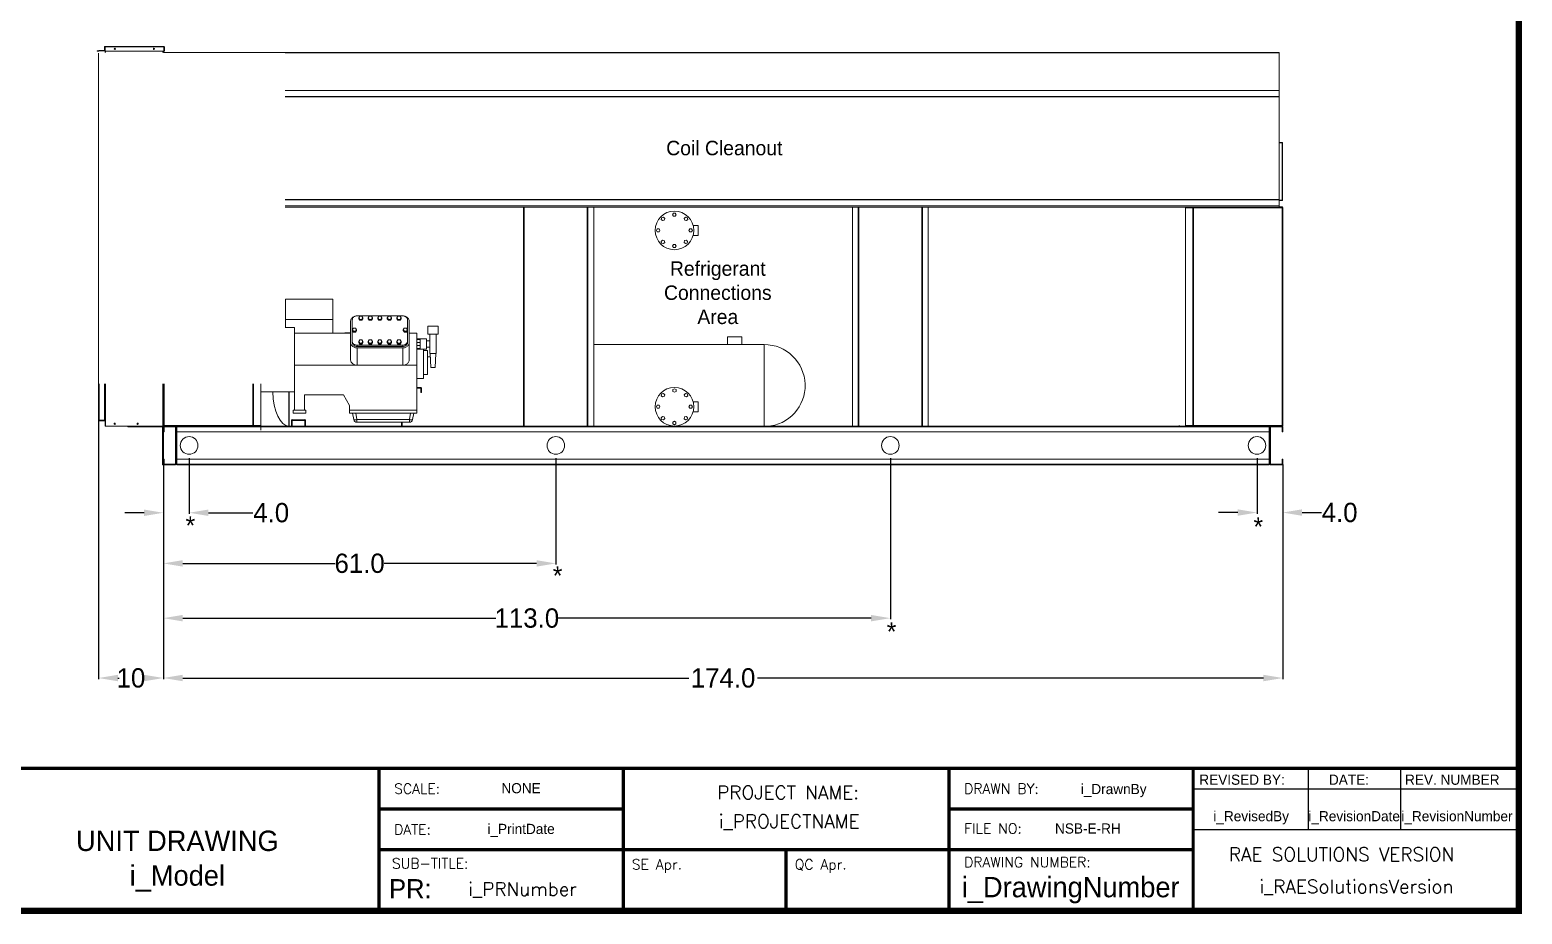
# Model space of a CAD drawing. Header units: inches. Extents: x 3235 to 3652, y -286 to -23.
# Drawn here: x 3416 to 3648, y -280.6 to -143.2 of the extents above; entities that cross this region are included whole.
import ezdxf
from ezdxf.enums import TextEntityAlignment as Align

# ---------------------------------------------------------------- set-up
doc = ezdxf.new("R2010")
doc.units = ezdxf.units.IN
doc.header["$MEASUREMENT"] = 0
doc.header["$PDSIZE"] = -1
doc.layers.add('L160', color=7, linetype='Continuous')
doc.styles.add('SIMPLEX', font='SIMPLEX')
doc.dimstyles.get("Standard").update_dxf_attribs({"dimtxt": 3, "dimasz": 3, "dimexe": 0.18, "dimexo": 0.0625, "dimgap": 0.09, "dimtad": 0, "dimtih": 1, "dimtoh": 1, "dimdec": 1, "dimzin": 0, "dimdsep": 46, "dimtxsty": 'Standard', "dimcen": 0.09, "dimadec": 0, "dimazin": 0, "dimtfac": 1, "dimtdec": 1, "dimtofl": 0, "dimtmove": 0, "dimatfit": 3, "dimfxl": 1, "dimtolj": 1, "dimtzin": 0, "dimarcsym": 0})

# ---------------------------------------------------------------- blocks, each defined once
blk = doc.blocks.new('*D9')
at = {"color": 0, "lineweight": -2}
for p, q in [((3436.77, -210.86), (3436.77, -218.44)), ((3440.77, -211.86), (3440.77, -218.44)), ((3433.77, -218.26), (3430.77, -218.26)), ((3443.77, -218.26), (3450.69, -218.26))]:
    blk.add_line(p, q, dxfattribs=at)
at = {"color": 0}
for points in [[(3433.77, -217.76), (3433.77, -218.76), (3436.77, -218.26)], [(3443.77, -217.76), (3443.77, -218.76), (3440.77, -218.26)]]:
    blk.add_solid(points, dxfattribs=at)
at = {"layer": 'Defpoints', "color": 0}
for p in [(3436.77, -210.8), (3440.77, -211.8), (3436.77, -218.26)]:
    blk.add_point(p, dxfattribs=at)
at = {"color": 0, "insert": (3453.53, -218.26), "char_height": 3, "attachment_point": 5}
blk.add_mtext('\\A1;4.0', dxfattribs=at)
blk = doc.blocks.new('*D10')
at = {"color": 0, "lineweight": -2}
for p, q in [((3426.7, -203.95), (3426.7, -244.12)), ((3436.77, -210.86), (3436.77, -244.12)), ((3429.7, -243.94), (3429.89, -243.94)), ((3433.77, -243.94), (3433.57, -243.94))]:
    blk.add_line(p, q, dxfattribs=at)
at = {"color": 0}
for points in [[(3429.7, -243.44), (3429.7, -244.44), (3426.7, -243.94)], [(3433.77, -243.44), (3433.77, -244.44), (3436.77, -243.94)]]:
    blk.add_solid(points, dxfattribs=at)
at = {"layer": 'Defpoints', "color": 0}
for p in [(3426.7, -203.89), (3436.77, -210.8), (3426.7, -243.94)]:
    blk.add_point(p, dxfattribs=at)
at = {"color": 0, "insert": (3431.73, -243.94), "char_height": 3, "attachment_point": 5}
blk.add_mtext('\\A1;10', dxfattribs=at)
blk = doc.blocks.new('*D11')
at = {"color": 0, "lineweight": -2}
for p, q in [((3610.76, -210.75), (3610.76, -218.41)), ((3606.76, -211.86), (3606.76, -218.41)), ((3603.76, -218.23), (3600.76, -218.23)), ((3613.76, -218.23), (3616.76, -218.23))]:
    blk.add_line(p, q, dxfattribs=at)
at = {"color": 0}
for points in [[(3603.76, -217.73), (3603.76, -218.73), (3606.76, -218.23)], [(3613.76, -217.73), (3613.76, -218.73), (3610.76, -218.23)]]:
    blk.add_solid(points, dxfattribs=at)
at = {"layer": 'Defpoints', "color": 0}
for p in [(3610.76, -210.69), (3606.76, -211.8), (3610.76, -218.23)]:
    blk.add_point(p, dxfattribs=at)
at = {"color": 0, "insert": (3619.6, -218.23), "char_height": 3, "attachment_point": 5}
blk.add_mtext('\\A1;4.0', dxfattribs=at)
blk = doc.blocks.new('*D12')
at = {"color": 0, "lineweight": -2}
for p, q in [((3436.77, -214.7), (3436.77, -244.12)), ((3610.76, -214.64), (3610.76, -244.12)), ((3439.77, -243.94), (3518.43, -243.94)), ((3607.76, -243.94), (3529.11, -243.94))]:
    blk.add_line(p, q, dxfattribs=at)
at = {"color": 0}
for points in [[(3439.77, -243.44), (3439.77, -244.44), (3436.77, -243.94)], [(3607.76, -243.44), (3607.76, -244.44), (3610.76, -243.94)]]:
    blk.add_solid(points, dxfattribs=at)
at = {"layer": 'Defpoints', "color": 0}
for p in [(3436.77, -214.63), (3610.76, -214.58), (3610.76, -243.94)]:
    blk.add_point(p, dxfattribs=at)
at = {"color": 0, "insert": (3523.77, -243.94), "char_height": 3, "attachment_point": 5}
blk.add_mtext('\\A1;174.0', dxfattribs=at)
blk = doc.blocks.new('*D7')
at = {"color": 0, "lineweight": -2}
for p, q in [((3436.77, -210.86), (3436.77, -226.31)), ((3497.77, -211.86), (3497.77, -226.31)), ((3439.77, -226.13), (3463.43, -226.13)), ((3494.77, -226.13), (3471.11, -226.13))]:
    blk.add_line(p, q, dxfattribs=at)
at = {"color": 0}
for points in [[(3439.77, -225.63), (3439.77, -226.63), (3436.77, -226.13)], [(3494.77, -225.63), (3494.77, -226.63), (3497.77, -226.13)]]:
    blk.add_solid(points, dxfattribs=at)
at = {"layer": 'Defpoints', "color": 0}
for p in [(3436.77, -210.8), (3497.77, -211.8), (3497.77, -226.13)]:
    blk.add_point(p, dxfattribs=at)
at = {"color": 0, "insert": (3467.27, -226.13), "char_height": 3, "attachment_point": 5}
blk.add_mtext('\\A1;61.0', dxfattribs=at)
blk = doc.blocks.new('*D8')
at = {"color": 0, "lineweight": -2}
for p, q in [((3436.77, -210.86), (3436.77, -234.82)), ((3549.77, -211.86), (3549.77, -234.82)), ((3439.77, -234.64), (3488.43, -234.64)), ((3546.77, -234.64), (3498.11, -234.64))]:
    blk.add_line(p, q, dxfattribs=at)
at = {"color": 0}
for points in [[(3439.77, -234.14), (3439.77, -235.14), (3436.77, -234.64)], [(3546.77, -234.14), (3546.77, -235.14), (3549.77, -234.64)]]:
    blk.add_solid(points, dxfattribs=at)
at = {"layer": 'Defpoints', "color": 0}
for p in [(3436.77, -210.8), (3549.77, -211.8), (3549.77, -234.64)]:
    blk.add_point(p, dxfattribs=at)
at = {"color": 0, "insert": (3493.27, -234.64), "char_height": 3, "attachment_point": 5}
blk.add_mtext('\\A1;113.0', dxfattribs=at)

msp = doc.modelspace()

# ---------------------------------------------------------------- linework, layer by layer
at = {"color": 7, "lineweight": 25}
for p, q in [((3647.47, -280.13), (3647.47, -27)), ((3470.28, -257.98), (3596.84, -257.98)), ((3470.28, -280.13), (3470.28, -257.98)), ((3508.25, -257.98), (3508.25, -280.13)), ((3558.87, -257.98), (3558.87, -270.63)), ((3596.84, -257.98), (3596.84, -280.13)), ((3596.84, -257.98), (3647.47, -257.98)), ((3596.84, -257.98), (3596.84, -261.14)), ((3614.71, -257.98), (3614.71, -267.47)), ((3629.09, -257.98), (3629.09, -267.47)), ((3596.84, -261.14), (3647.47, -261.14)), ((3508.25, -264.31), (3470.28, -264.31)), ((3558.87, -264.31), (3596.84, -264.31)), ((3558.87, -270.63), (3558.87, -264.31)), ((3596.84, -267.47), (3647.47, -267.47)), ((3596.84, -270.63), (3470.28, -270.63)), ((3533.56, -270.63), (3533.56, -280.13)), ((3558.87, -270.63), (3558.87, -280.13))]:
    msp.add_line(p, q, dxfattribs=at)
at = {"color": 7, "linetype": 'Continuous', "lineweight": 15}
for p, q in [((3519.1, -173.6), (3519.87, -173.6)), ((3519.87, -173.6), (3519.87, -175.17)), ((3519.87, -175.17), (3519.1, -175.17)), ((3519.1, -201), (3519.87, -201)), ((3519.87, -201), (3519.87, -202.57)), ((3519.87, -202.57), (3519.1, -202.57))]:
    msp.add_line(p, q, dxfattribs=at)
at = {"color": 7}
for p, q in [((3440.77, -209.8), (3440.77, -211.8)), ((3440.77, -209.8), (3440.77, -211.8)), ((3497.77, -209.8), (3497.77, -211.8)), ((3549.77, -209.8), (3549.77, -211.8)), ((3606.76, -209.8), (3606.76, -211.8)), ((3606.76, -209.8), (3606.76, -211.8))]:
    msp.add_line(p, q, dxfattribs=at)
at = {"color": 7, "lineweight": 25}
for points, const_width in [([(3242.47, -280.13), (3647.47, -280.13), (3647.47, -27), (3242.47, -27), (3242.47, -280.13)], 1.01), ([(3647.47, -257.98), (3343.72, -257.98), (3343.72, -280.13)], 0.506), ([(3470.28, -257.98), (3470.28, -280.13)], 0.506), ([(3508.25, -257.98), (3508.25, -280.13)], 0.506), ([(3558.87, -257.98), (3558.87, -280.13)], 0.506), ([(3596.84, -280.13), (3596.84, -257.98), (3647.47, -257.98)], 0.506), ([(3508.25, -264.31), (3470.28, -264.31)], 0.506), ([(3596.84, -264.31), (3558.87, -264.31), (3558.87, -280.13)], 0.506), ([(3596.84, -270.63), (3470.28, -270.63)], 0.506), ([(3533.56, -270.63), (3533.56, -280.13)], 0.506)]:
    msp.add_lwpolyline(points, dxfattribs=dict(at, const_width=const_width))
at = {"color": 7, "linetype": 'Continuous', "lineweight": 15}
for points in [[(3514.63, -172.79), (3514.7, -172.52), (3514.5, -172.32), (3514.23, -172.4), (3514.16, -172.67), (3514.36, -172.86)], [(3515.9, -171.95), (3516.04, -172.19), (3516.32, -172.19), (3516.46, -171.95), (3516.32, -171.7), (3516.04, -171.7)], [(3517.8, -172.8), (3518.07, -172.87), (3518.27, -172.67), (3518.2, -172.4), (3517.92, -172.33), (3517.73, -172.53)], [(3513.96, -174.38), (3513.82, -174.13), (3513.54, -174.13), (3513.4, -174.38), (3513.54, -174.62), (3513.82, -174.62)], [(3514.62, -175.96), (3514.35, -175.89), (3514.15, -176.09), (3514.22, -176.36), (3514.49, -176.43), (3514.69, -176.24)], [(3517.79, -175.97), (3517.72, -176.24), (3517.92, -176.44), (3518.19, -176.37), (3518.26, -176.1), (3518.06, -175.9)], [(3518.45, -174.39), (3518.59, -174.63), (3518.87, -174.63), (3519.01, -174.39), (3518.87, -174.15), (3518.59, -174.15)], [(3515.9, -176.82), (3516.04, -176.58), (3516.32, -176.58), (3516.46, -176.82), (3516.32, -177.06), (3516.04, -177.06)], [(3513.96, -201.78), (3513.82, -201.53), (3513.54, -201.53), (3513.4, -201.78), (3513.54, -202.02), (3513.82, -202.02)], [(3514.63, -200.19), (3514.7, -199.92), (3514.5, -199.72), (3514.23, -199.79), (3514.16, -200.07), (3514.36, -200.26)], [(3517.8, -200.2), (3518.07, -200.27), (3518.27, -200.07), (3518.2, -199.8), (3517.92, -199.73), (3517.73, -199.93)], [(3518.45, -201.79), (3518.59, -202.03), (3518.87, -202.03), (3519.01, -201.79), (3518.87, -201.55), (3518.59, -201.55)], [(3514.62, -203.36), (3514.35, -203.29), (3514.15, -203.49), (3514.22, -203.76), (3514.49, -203.83), (3514.69, -203.63)], [(3517.79, -203.37), (3517.72, -203.64), (3517.92, -203.84), (3518.19, -203.77), (3518.26, -203.5), (3518.06, -203.3)]]:
    msp.add_lwpolyline(points, close=True, dxfattribs=at)
for centre in [(3516.21, -174.38), (3516.21, -201.78)]:
    msp.add_circle(centre, 3, dxfattribs=at)
at = {"color": 7, "lineweight": 25}
msp.add_point((3596.84, -280.13), dxfattribs=at)
at = {"layer": 'L160', "color": 7, "linetype": 'Continuous', "lineweight": 15}
for p, q in [((3427.7, -145.87), (3427.62, -145.87)), ((3427.62, -146.41), (3427.62, -145.87)), ((3427.7, -145.87), (3427.7, -145.8)), ((3427.7, -145.8), (3436.84, -145.8)), ((3436.84, -145.87), (3427.7, -145.87)), ((3427.7, -146.55), (3427.7, -145.87)), ((3427.7, -146.41), (3427.7, -145.87)), ((3427.7, -145.93), (3427.7, -145.93)), ((3436.84, -145.8), (3436.84, -145.87)), ((3436.84, -145.87), (3436.84, -146.55)), ((3436.84, -145.87), (3436.84, -146.55)), ((3436.92, -145.87), (3436.84, -145.87)), ((3436.92, -145.87), (3436.92, -146.55)), ((3426.73, -146.45), (3426.48, -146.46)), ((3426.48, -146.46), (3426.48, -146.53)), ((3426.73, -146.52), (3426.48, -146.53)), ((3426.7, -146.85), (3426.7, -203.89)), ((3426.7, -146.85), (3426.7, -203.89)), ((3426.73, -146.45), (3427.62, -146.41)), ((3426.73, -146.45), (3426.73, -146.52)), ((3426.73, -146.52), (3427.63, -146.48)), ((3427.7, -146.41), (3427.62, -146.41)), ((3427.62, -146.41), (3427.63, -146.48)), ((3427.7, -146.75), (3427.7, -146.41)), ((3436.84, -146.55), (3427.7, -146.55)), ((3427.77, -146.55), (3427.77, -146.75)), ((3436.7, -146.55), (3436.7, -146.75)), ((3436.77, -146.55), (3436.77, -146.75)), ((3436.77, -146.75), (3448.65, -146.75)), ((3436.92, -146.55), (3436.84, -146.55)), ((3448.73, -146.75), (3610.23, -146.75)), ((3455.7, -146.8), (3610.23, -146.8)), ((3610.23, -146.8), (3610.23, -146.75)), ((3610.23, -160.8), (3610.23, -146.8)), ((3455.7, -152.66), (3610.18, -152.66)), ((3455.7, -153.58), (3610.18, -153.58)), ((3455.7, -153.58), (3610.18, -153.58)), ((3455.7, -153.58), (3610.18, -153.58)), ((3455.7, -153.63), (3610.18, -153.63)), ((3455.7, -153.63), (3610.18, -153.63)), ((3455.7, -153.63), (3610.18, -153.63)), ((3610.18, -159.83), (3610.18, -160.75)), ((3610.18, -160.75), (3610.18, -160.76)), ((3610.18, -160.76), (3610.18, -160.8)), ((3610.18, -160.8), (3610.23, -160.8)), ((3610.18, -160.8), (3610.18, -169.58)), ((3610.23, -160.73), (3610.66, -160.73)), ((3610.23, -160.78), (3610.66, -160.78)), ((3610.23, -160.78), (3610.66, -160.78)), ((3610.23, -160.8), (3610.23, -169.58)), ((3610.66, -160.78), (3610.66, -160.73)), ((3610.66, -169.68), (3610.66, -160.78)), ((3610.66, -160.78), (3610.71, -160.78)), ((3610.71, -160.78), (3610.71, -169.68)), ((3455.7, -169.58), (3610.18, -169.58)), ((3455.7, -169.63), (3610.18, -169.63)), ((3455.7, -169.63), (3610.18, -169.63)), ((3455.7, -170.56), (3610.18, -170.56)), ((3455.7, -170.75), (3609.98, -170.75)), ((3455.7, -170.75), (3610.23, -170.75)), ((3455.7, -170.79), (3609.98, -170.79)), ((3492.77, -170.79), (3492.77, -204.8)), ((3492.77, -170.79), (3492.77, -204.8)), ((3492.87, -170.79), (3492.87, -204.8)), ((3502.66, -170.79), (3502.66, -204.8)), ((3502.77, -170.79), (3502.77, -204.8)), ((3502.77, -204.8), (3502.77, -170.79)), ((3503.66, -204.8), (3503.66, -170.79)), ((3543.87, -204.8), (3543.87, -170.79)), ((3544.77, -170.79), (3544.77, -204.8)), ((3544.77, -204.8), (3544.77, -170.79)), ((3544.87, -170.79), (3544.87, -204.8)), ((3554.66, -170.79), (3554.66, -204.8)), ((3554.77, -170.79), (3554.77, -204.8)), ((3554.77, -170.79), (3554.77, -204.8)), ((3555.66, -170.79), (3555.66, -204.8)), ((3595.62, -204.69), (3595.62, -170.9)), ((3595.62, -170.9), (3596.76, -170.9)), ((3596.76, -170.9), (3596.76, -204.69)), ((3596.87, -170.9), (3596.76, -170.9)), ((3596.76, -204.69), (3596.76, -170.9)), ((3596.76, -170.9), (3596.76, -170.9)), ((3596.87, -170.79), (3596.87, -170.9)), ((3596.87, -170.9), (3596.87, -204.69)), ((3610.66, -170.9), (3596.87, -170.9)), ((3609.98, -170.75), (3609.98, -170.79)), ((3609.98, -170.75), (3610.23, -170.75)), ((3609.98, -170.79), (3610.08, -170.79)), ((3610.66, -170.79), (3610.08, -170.79)), ((3610.23, -169.58), (3610.18, -169.58)), ((3610.18, -169.58), (3610.18, -169.63)), ((3610.18, -169.63), (3610.18, -169.63)), ((3610.18, -169.63), (3610.18, -170.56)), ((3610.23, -170.75), (3610.23, -169.58)), ((3610.66, -169.68), (3610.23, -169.68)), ((3610.66, -169.69), (3610.23, -169.69)), ((3610.66, -169.73), (3610.23, -169.73)), ((3610.23, -170.73), (3610.48, -170.73)), ((3610.23, -170.75), (3610.23, -170.79)), ((3610.23, -170.75), (3610.23, -170.75)), ((3610.48, -170.73), (3610.48, -170.79)), ((3610.48, -170.73), (3610.73, -170.73)), ((3610.71, -169.68), (3610.66, -169.68)), ((3610.66, -169.73), (3610.66, -169.69)), ((3610.66, -170.9), (3610.66, -170.79)), ((3610.66, -170.79), (3610.66, -170.79)), ((3610.66, -170.8), (3610.73, -170.8)), ((3610.66, -170.9), (3610.66, -204.69)), ((3610.76, -170.9), (3610.66, -170.9)), ((3610.73, -170.73), (3610.73, -170.8)), ((3610.76, -170.9), (3610.76, -204.69)), ((3455.75, -185.09), (3463.13, -185.09)), ((3455.75, -188.23), (3455.75, -185.09)), ((3463.13, -188.23), (3463.13, -185.09)), ((3473.99, -187.66), (3466.87, -187.66)), ((3473.99, -187.68), (3466.87, -187.68)), ((3467.14, -187.96), (3467.3, -187.71)), ((3467.3, -187.71), (3467.63, -187.71)), ((3467.63, -187.71), (3467.79, -187.96)), ((3468.62, -187.96), (3468.78, -187.71)), ((3468.78, -187.71), (3469.11, -187.71)), ((3469.11, -187.71), (3469.27, -187.96)), ((3470.1, -187.96), (3470.26, -187.71)), ((3470.26, -187.71), (3470.59, -187.71)), ((3470.59, -187.71), (3470.75, -187.96)), ((3471.58, -187.96), (3471.74, -187.71)), ((3471.74, -187.71), (3472.07, -187.71)), ((3472.07, -187.71), (3472.23, -187.96)), ((3473.06, -187.96), (3473.23, -187.71)), ((3473.23, -187.71), (3473.55, -187.71)), ((3473.55, -187.71), (3473.71, -187.96)), ((3457.17, -189.48), (3455.7, -189.48)), ((3455.75, -189.48), (3455.75, -188.23)), ((3455.75, -188.23), (3463.13, -188.23)), ((3457.17, -194.55), (3457.17, -189.48)), ((3463.13, -190.37), (3463.13, -188.23)), ((3465.87, -188.55), (3465.87, -191.75)), ((3466.12, -188.34), (3466.12, -191.54)), ((3466.14, -189.81), (3466.3, -189.56)), ((3466.3, -190.06), (3466.14, -189.81)), ((3466.14, -189.81), (3466.14, -189.94)), ((3466.3, -190.19), (3466.14, -189.94)), ((3466.3, -189.56), (3466.63, -189.56)), ((3466.3, -190.06), (3466.3, -190.19)), ((3466.63, -190.06), (3466.3, -190.06)), ((3466.63, -190.19), (3466.3, -190.19)), ((3466.63, -189.56), (3466.79, -189.81)), ((3466.79, -189.81), (3466.63, -190.06)), ((3466.79, -189.95), (3466.63, -190.19)), ((3466.63, -190.06), (3466.63, -190.19)), ((3466.79, -189.81), (3466.79, -189.95)), ((3467.3, -188.21), (3467.14, -187.96)), ((3467.14, -187.96), (3467.14, -188.1)), ((3467.3, -188.35), (3467.14, -188.1)), ((3467.63, -188.21), (3467.3, -188.21)), ((3467.3, -188.21), (3467.3, -188.35)), ((3467.63, -188.35), (3467.3, -188.35)), ((3467.79, -187.96), (3467.63, -188.21)), ((3467.79, -188.1), (3467.63, -188.35)), ((3467.63, -188.21), (3467.63, -188.35)), ((3467.79, -187.96), (3467.79, -188.1)), ((3468.78, -188.21), (3468.62, -187.96)), ((3468.62, -187.96), (3468.62, -188.1)), ((3468.78, -188.35), (3468.62, -188.1)), ((3469.11, -188.21), (3468.78, -188.21)), ((3468.78, -188.21), (3468.78, -188.35)), ((3469.11, -188.35), (3468.78, -188.35)), ((3469.27, -187.96), (3469.11, -188.21)), ((3469.27, -188.1), (3469.11, -188.35)), ((3469.11, -188.21), (3469.11, -188.35)), ((3469.27, -187.96), (3469.27, -188.1)), ((3470.26, -188.21), (3470.1, -187.96)), ((3470.1, -187.96), (3470.1, -188.1)), ((3470.26, -188.35), (3470.1, -188.1)), ((3470.59, -188.21), (3470.26, -188.21)), ((3470.26, -188.21), (3470.26, -188.35)), ((3470.59, -188.35), (3470.26, -188.35)), ((3470.75, -187.96), (3470.59, -188.21)), ((3470.75, -188.1), (3470.59, -188.35)), ((3470.59, -188.21), (3470.59, -188.35)), ((3470.75, -187.96), (3470.75, -188.1)), ((3471.58, -187.96), (3471.58, -188.1)), ((3471.74, -188.21), (3471.58, -187.96)), ((3471.74, -188.35), (3471.58, -188.1)), ((3471.74, -188.21), (3471.74, -188.35)), ((3472.07, -188.21), (3471.74, -188.21)), ((3472.07, -188.35), (3471.74, -188.35)), ((3472.23, -187.96), (3472.07, -188.21)), ((3472.23, -188.1), (3472.07, -188.35)), ((3472.07, -188.21), (3472.07, -188.35)), ((3472.23, -187.96), (3472.23, -188.1)), ((3473.06, -187.96), (3473.06, -188.1)), ((3473.23, -188.21), (3473.06, -187.96)), ((3473.23, -188.35), (3473.06, -188.1)), ((3473.23, -188.21), (3473.23, -188.35)), ((3473.55, -188.21), (3473.23, -188.21)), ((3473.55, -188.35), (3473.23, -188.35)), ((3473.71, -187.96), (3473.55, -188.21)), ((3473.71, -188.1), (3473.55, -188.35)), ((3473.55, -188.21), (3473.55, -188.35)), ((3473.71, -187.96), (3473.71, -188.1)), ((3474.06, -189.81), (3474.22, -189.56)), ((3474.23, -190.06), (3474.06, -189.81)), ((3474.06, -189.81), (3474.06, -189.95)), ((3474.23, -190.19), (3474.06, -189.95)), ((3474.22, -189.56), (3474.55, -189.56)), ((3474.55, -190.06), (3474.23, -190.06)), ((3474.23, -190.06), (3474.23, -190.19)), ((3474.55, -190.19), (3474.23, -190.19)), ((3474.55, -189.56), (3474.71, -189.81)), ((3474.71, -189.81), (3474.55, -190.06)), ((3474.71, -189.94), (3474.55, -190.19)), ((3474.55, -190.06), (3474.55, -190.19)), ((3474.71, -189.81), (3474.71, -189.94)), ((3474.74, -191.54), (3474.74, -188.34)), ((3474.99, -191.75), (3474.99, -188.55)), ((3477.87, -189.28), (3477.87, -190.53)), ((3477.87, -189.28), (3479.5, -189.28)), ((3479.5, -190.53), (3479.5, -189.28)), ((3465.87, -190.37), (3457.17, -190.37)), ((3464.99, -190.3), (3464.99, -190.37)), ((3464.99, -190.3), (3465.87, -190.3)), ((3465.87, -191.75), (3465.87, -194.45)), ((3466.12, -191.54), (3466.12, -191.75)), ((3466.87, -192.21), (3466.87, -192.41)), ((3466.87, -192.21), (3473.99, -192.21)), ((3466.87, -192.41), (3473.99, -192.41)), ((3467.14, -191.65), (3467.3, -191.4)), ((3467.14, -191.65), (3467.14, -191.79)), ((3467.3, -191.9), (3467.14, -191.65)), ((3467.3, -192.04), (3467.14, -191.79)), ((3467.3, -191.4), (3467.63, -191.4)), ((3467.3, -191.9), (3467.3, -192.04)), ((3467.63, -191.9), (3467.3, -191.9)), ((3467.63, -192.04), (3467.3, -192.04)), ((3467.63, -191.4), (3467.79, -191.65)), ((3467.79, -191.65), (3467.63, -191.9)), ((3467.79, -191.79), (3467.63, -192.04)), ((3467.63, -191.9), (3467.63, -192.04)), ((3467.79, -191.65), (3467.79, -191.79)), ((3468.62, -191.65), (3468.78, -191.4)), ((3468.78, -191.9), (3468.62, -191.65)), ((3468.62, -191.65), (3468.62, -191.79)), ((3468.78, -192.04), (3468.62, -191.79)), ((3468.78, -191.4), (3469.11, -191.4)), ((3469.11, -191.9), (3468.78, -191.9)), ((3468.78, -191.9), (3468.78, -192.04)), ((3469.11, -192.04), (3468.78, -192.04)), ((3469.11, -191.4), (3469.27, -191.65)), ((3469.27, -191.65), (3469.11, -191.9)), ((3469.27, -191.79), (3469.11, -192.04)), ((3469.11, -191.9), (3469.11, -192.04)), ((3469.27, -191.65), (3469.27, -191.79)), ((3470.1, -191.65), (3470.26, -191.4)), ((3470.26, -191.9), (3470.1, -191.65)), ((3470.1, -191.65), (3470.1, -191.79)), ((3470.26, -192.04), (3470.1, -191.79)), ((3470.26, -191.4), (3470.59, -191.4)), ((3470.26, -191.9), (3470.26, -192.04)), ((3470.59, -191.9), (3470.26, -191.9)), ((3470.59, -192.04), (3470.26, -192.04)), ((3470.59, -191.4), (3470.75, -191.65)), ((3470.75, -191.65), (3470.59, -191.9)), ((3470.75, -191.79), (3470.59, -192.04)), ((3470.59, -191.9), (3470.59, -192.04)), ((3470.75, -191.65), (3470.75, -191.79)), ((3471.58, -191.65), (3471.74, -191.4)), ((3471.74, -191.9), (3471.58, -191.65)), ((3471.58, -191.65), (3471.58, -191.79)), ((3471.74, -192.04), (3471.58, -191.79)), ((3471.74, -191.4), (3472.07, -191.4)), ((3472.07, -191.9), (3471.74, -191.9)), ((3471.74, -191.9), (3471.74, -192.04)), ((3472.07, -192.04), (3471.74, -192.04)), ((3472.07, -191.4), (3472.23, -191.65)), ((3472.23, -191.65), (3472.07, -191.9)), ((3472.23, -191.79), (3472.07, -192.04)), ((3472.07, -191.9), (3472.07, -192.04)), ((3472.23, -191.65), (3472.23, -191.79)), ((3473.06, -191.65), (3473.23, -191.4)), ((3473.06, -191.65), (3473.06, -191.79)), ((3473.23, -191.9), (3473.06, -191.65)), ((3473.23, -192.04), (3473.06, -191.79)), ((3473.23, -191.4), (3473.55, -191.4)), ((3473.23, -191.9), (3473.23, -192.04)), ((3473.55, -191.9), (3473.23, -191.9)), ((3473.55, -192.04), (3473.23, -192.04)), ((3473.55, -191.4), (3473.71, -191.65)), ((3473.71, -191.65), (3473.55, -191.9)), ((3473.71, -191.79), (3473.55, -192.04)), ((3473.55, -191.9), (3473.55, -192.04)), ((3473.71, -191.65), (3473.71, -191.79)), ((3473.99, -192.21), (3473.99, -192.41)), ((3474.74, -191.54), (3474.74, -191.75)), ((3476.18, -190.37), (3474.99, -190.37)), ((3474.99, -191.75), (3474.99, -194.45)), ((3476.18, -195.34), (3476.18, -190.37)), ((3477.68, -191.22), (3476.18, -191.22)), ((3476.68, -191.33), (3476.18, -191.33)), ((3476.68, -191.81), (3476.18, -191.81)), ((3476.68, -192.25), (3476.18, -192.25)), ((3476.68, -191.33), (3476.68, -191.81)), ((3476.68, -191.81), (3476.68, -192.25)), ((3476.68, -192.25), (3476.68, -192.73)), ((3477.68, -191.22), (3477.68, -192.84)), ((3478.18, -191.53), (3477.68, -191.53)), ((3477.87, -190.53), (3479.5, -190.53)), ((3478.18, -191.7), (3478.18, -190.53)), ((3478.18, -191.7), (3478.18, -192.36)), ((3478.18, -193.53), (3478.18, -192.36)), ((3479.18, -193.53), (3479.18, -190.53)), ((3503.66, -192.11), (3530.15, -192.11)), ((3530.15, -192.11), (3530.15, -204.85)), ((3457.17, -194.55), (3457.17, -195.34)), ((3466.87, -192.64), (3473.99, -192.64)), ((3466.87, -192.64), (3466.87, -195.34)), ((3473.99, -192.64), (3473.99, -195.34)), ((3476.68, -192.73), (3476.18, -192.73)), ((3476.18, -192.84), (3477.68, -192.84)), ((3477.18, -192.84), (3477.18, -197.42)), ((3477.81, -193.05), (3477.18, -193.05)), ((3477.68, -192.53), (3478.18, -192.53)), ((3477.81, -193.05), (3477.81, -196.79)), ((3478.26, -194.05), (3477.81, -194.05)), ((3478.18, -193.53), (3479.18, -193.53)), ((3478.25, -193.53), (3478.32, -195.7)), ((3479.04, -195.7), (3479.12, -193.53)), ((3457.17, -195.34), (3457.17, -202.3)), ((3466.87, -195.34), (3457.17, -195.34)), ((3466.87, -195.34), (3473.99, -195.34)), ((3476.18, -195.34), (3473.99, -195.34)), ((3476.18, -202.3), (3476.18, -195.34)), ((3477.18, -196.79), (3477.81, -196.79)), ((3479.04, -195.7), (3478.32, -195.7)), ((3426.77, -198.25), (3426.77, -203.89)), ((3426.77, -198.25), (3426.77, -203.89)), ((3427.62, -203.39), (3427.62, -198.25)), ((3427.62, -198.25), (3427.62, -203.89)), ((3427.62, -203.39), (3427.62, -198.25)), ((3427.62, -198.25), (3427.62, -203.89)), ((3427.7, -204.8), (3427.7, -198.25)), ((3427.7, -204.8), (3427.7, -198.25)), ((3427.77, -198.25), (3427.77, -204.8)), ((3427.77, -198.25), (3427.77, -204.8)), ((3436.7, -198.25), (3436.7, -204.8)), ((3436.77, -198.25), (3436.77, -204.8)), ((3436.88, -198.25), (3436.88, -204.69)), ((3450.67, -198.25), (3450.67, -204.69)), ((3450.77, -198.25), (3450.77, -204.69)), ((3450.77, -204.69), (3450.77, -198.25)), ((3451.92, -204.69), (3451.92, -198.25)), ((3451.92, -199.48), (3457.17, -199.48)), ((3456.28, -199.48), (3456.28, -204.8)), ((3456.3, -199.48), (3456.3, -204.79)), ((3456.31, -199.48), (3456.31, -204.8)), ((3476.18, -197.42), (3477.18, -197.42)), ((3476.18, -198.8), (3476.4, -198.8)), ((3476.18, -198.9), (3476.4, -198.9)), ((3476.4, -198.8), (3476.4, -198.9)), ((3476.77, -198.8), (3476.4, -198.8)), ((3476.77, -198.9), (3476.4, -198.9)), ((3476.77, -198.8), (3476.77, -198.9)), ((3476.77, -198.9), (3476.88, -198.9)), ((3476.77, -199.55), (3476.77, -198.9)), ((3476.88, -199.55), (3476.88, -198.9)), ((3458.7, -199.95), (3462.57, -199.95)), ((3458.7, -202.3), (3458.7, -199.95)), ((3462.57, -199.95), (3464.78, -199.95)), ((3464.78, -199.95), (3465.69, -201.58)), ((3465.69, -201.58), (3465.69, -202.3)), ((3476.88, -199.55), (3476.77, -199.55)), ((3426.7, -203.89), (3426.77, -203.89)), ((3426.77, -203.89), (3427.62, -203.89)), ((3426.77, -203.89), (3426.77, -203.97)), ((3426.77, -203.89), (3427.7, -203.89)), ((3426.77, -203.97), (3427.7, -203.97)), ((3427.62, -203.39), (3427.7, -203.39)), ((3427.62, -203.39), (3427.62, -203.89)), ((3427.62, -203.89), (3427.7, -203.89)), ((3427.62, -203.89), (3427.62, -203.89)), ((3456.77, -203.9), (3456.67, -203.9)), ((3456.67, -203.9), (3456.67, -204.8)), ((3456.77, -203.8), (3456.77, -203.9)), ((3458.77, -203.8), (3456.77, -203.8)), ((3458.77, -203.9), (3456.77, -203.9)), ((3456.77, -203.9), (3456.77, -204.8)), ((3456.93, -202.8), (3456.93, -202.3)), ((3456.93, -202.3), (3458.93, -202.3)), ((3458.93, -202.8), (3456.93, -202.8)), ((3458.77, -203.9), (3458.77, -203.8)), ((3458.87, -203.9), (3458.77, -203.9)), ((3458.77, -204.8), (3458.77, -203.9)), ((3458.87, -204.8), (3458.87, -203.9)), ((3458.93, -202.3), (3458.93, -202.8)), ((3465.69, -202.3), (3476.18, -202.3)), ((3465.69, -202.8), (3465.69, -202.3)), ((3465.69, -202.8), (3476.18, -202.8)), ((3466.36, -203.79), (3466.18, -202.8)), ((3466.68, -202.8), (3466.85, -203.79)), ((3466.85, -203.79), (3475.02, -203.79)), ((3466.85, -203.79), (3466.85, -204.2)), ((3475.02, -203.79), (3475.19, -202.8)), ((3475.02, -204.2), (3475.02, -203.79)), ((3475.68, -202.8), (3475.51, -203.79)), ((3476.18, -202.8), (3476.18, -202.3)), ((3427.77, -204.8), (3427.7, -204.8)), ((3436.7, -204.8), (3427.77, -204.8)), ((3431.27, -204.8), (3431.27, -204.93)), ((3436.64, -204.93), (3431.27, -204.93)), ((3436.64, -204.93), (3434.77, -204.93)), ((3436.64, -204.8), (3436.64, -210.8)), ((3436.64, -204.8), (3436.64, -210.8)), ((3436.77, -204.8), (3436.7, -204.8)), ((3436.77, -204.69), (3436.88, -204.69)), ((3436.77, -204.8), (3436.77, -204.9)), ((3436.88, -204.9), (3436.77, -204.9)), ((3436.77, -204.9), (3436.77, -205.67)), ((3436.77, -205.67), (3436.77, -209.92)), ((3436.88, -205.67), (3436.77, -205.67)), ((3436.88, -204.69), (3450.67, -204.69)), ((3436.88, -204.69), (3436.88, -204.8)), ((3436.88, -204.8), (3436.88, -204.9)), ((3438.67, -204.8), (3436.88, -204.8)), ((3438.67, -204.9), (3436.88, -204.9)), ((3436.88, -204.9), (3436.88, -205.67)), ((3438.67, -204.8), (3450.67, -204.8)), ((3438.67, -204.9), (3438.67, -204.8)), ((3438.67, -210.69), (3438.67, -204.9)), ((3438.77, -204.9), (3438.67, -204.9)), ((3438.77, -204.9), (3438.77, -210.69)), ((3438.77, -204.9), (3438.88, -204.9)), ((3608.66, -204.8), (3438.88, -204.8)), ((3438.88, -204.8), (3438.88, -204.9)), ((3608.66, -204.9), (3438.88, -204.9)), ((3438.88, -204.9), (3438.88, -205.67)), ((3438.88, -204.9), (3438.88, -210.69)), ((3438.88, -204.9), (3438.88, -204.9)), ((3608.66, -205.67), (3438.88, -205.67)), ((3438.88, -209.92), (3438.88, -205.67)), ((3450.67, -204.69), (3450.67, -204.8)), ((3450.67, -204.69), (3450.77, -204.69)), ((3450.77, -204.69), (3450.77, -204.69)), ((3450.77, -204.69), (3451.92, -204.69)), ((3451.92, -204.69), (3451.92, -205.45)), ((3451.92, -204.8), (3491.92, -204.8)), ((3456.28, -204.8), (3456.3, -204.79)), ((3456.3, -204.79), (3456.31, -204.8)), ((3475.02, -204.2), (3466.85, -204.2)), ((3473.77, -204.8), (3473.77, -204.2)), ((3473.88, -204.8), (3473.88, -204.2)), ((3503.66, -204.8), (3491.87, -204.8)), ((3594.68, -204.8), (3594.68, -204.69)), ((3594.69, -204.8), (3594.69, -204.69)), ((3596.76, -204.69), (3595.62, -204.69)), ((3596.69, -204.69), (3596.75, -204.69)), ((3596.69, -204.69), (3596.69, -204.69)), ((3596.69, -204.69), (3596.69, -204.69)), ((3596.69, -204.69), (3596.69, -204.69)), ((3596.69, -204.69), (3596.69, -204.69)), ((3596.69, -204.69), (3596.69, -204.69)), ((3596.69, -204.69), (3596.69, -204.69)), ((3596.69, -204.69), (3596.69, -204.69)), ((3596.69, -204.69), (3596.69, -204.69)), ((3596.69, -204.69), (3596.69, -204.69)), ((3596.75, -204.69), (3596.87, -204.69)), ((3596.75, -204.8), (3596.75, -204.69)), ((3596.87, -204.69), (3596.76, -204.69)), ((3596.76, -204.69), (3596.76, -204.69)), ((3610.66, -204.69), (3596.87, -204.69)), ((3596.87, -204.69), (3596.87, -204.8)), ((3608.87, -204.8), (3596.87, -204.8)), ((3608.66, -204.8), (3608.66, -204.9)), ((3608.7, -204.8), (3608.66, -204.8)), ((3608.66, -204.9), (3608.66, -205.67)), ((3608.76, -204.9), (3608.66, -204.9)), ((3608.66, -210.69), (3608.66, -204.9)), ((3608.66, -204.9), (3608.66, -204.9)), ((3608.66, -209.92), (3608.66, -205.67)), ((3608.7, -204.8), (3608.7, -204.9)), ((3608.76, -210.69), (3608.76, -204.9)), ((3608.87, -204.9), (3608.76, -204.9)), ((3608.87, -204.8), (3608.87, -204.9)), ((3608.87, -204.8), (3610.66, -204.8)), ((3608.87, -210.69), (3608.87, -204.9)), ((3608.87, -204.9), (3610.66, -204.9)), ((3610.76, -204.69), (3610.66, -204.69)), ((3610.66, -204.69), (3610.66, -204.8)), ((3610.66, -204.8), (3610.77, -204.8)), ((3610.66, -204.9), (3610.66, -204.8)), ((3610.76, -204.9), (3610.66, -204.9)), ((3610.66, -204.9), (3610.66, -205.67)), ((3610.66, -205.67), (3610.76, -205.67)), ((3610.76, -204.69), (3610.77, -204.69)), ((3610.76, -204.9), (3610.76, -205.67)), ((3610.77, -204.8), (3610.77, -204.69)), ((3436.64, -210.8), (3436.77, -210.8)), ((3436.64, -210.8), (3436.64, -210.8)), ((3436.77, -209.92), (3436.88, -209.92)), ((3436.77, -209.92), (3436.77, -210.69)), ((3436.77, -210.69), (3436.77, -210.8)), ((3436.77, -210.69), (3436.88, -210.69)), ((3436.88, -209.92), (3436.88, -210.69)), ((3436.88, -210.69), (3436.88, -210.8)), ((3436.88, -210.69), (3438.67, -210.69)), ((3436.88, -210.8), (3438.67, -210.8)), ((3438.67, -210.69), (3438.77, -210.69)), ((3438.67, -210.8), (3438.67, -210.69)), ((3438.77, -210.69), (3438.88, -210.69)), ((3608.66, -209.92), (3438.88, -209.92)), ((3438.88, -209.92), (3438.88, -210.69)), ((3608.66, -210.69), (3438.88, -210.69)), ((3438.88, -210.69), (3438.88, -210.8)), ((3438.88, -210.69), (3438.88, -210.69)), ((3608.66, -210.8), (3438.88, -210.8)), ((3608.66, -209.92), (3608.66, -210.69)), ((3608.66, -210.69), (3608.66, -210.8)), ((3608.76, -210.69), (3608.66, -210.69)), ((3608.66, -210.69), (3608.66, -210.69)), ((3608.76, -210.69), (3608.87, -210.69)), ((3608.87, -210.69), (3608.87, -210.8)), ((3610.66, -210.69), (3608.87, -210.69)), ((3610.66, -210.8), (3608.87, -210.8)), ((3610.66, -209.92), (3610.66, -210.69)), ((3610.76, -209.92), (3610.66, -209.92)), ((3610.66, -210.69), (3610.76, -210.69)), ((3610.66, -210.8), (3610.66, -210.69)), ((3610.76, -209.92), (3610.76, -210.69))]:
    msp.add_line(p, q, dxfattribs=at)
at = {"layer": 'L160', "color": 7, "linetype": 'Continuous', "lineweight": 15, "flags": 128}
for points in [[(3466.87, -187.66), (3466.74, -187.67), (3466.63, -187.69), (3466.51, -187.72), (3466.4, -187.76), (3466.3, -187.82), (3466.2, -187.88), (3466.12, -187.96), (3466.04, -188.05), (3465.98, -188.14), (3465.93, -188.23), (3465.89, -188.34), (3465.87, -188.44), (3465.87, -188.55)], [(3466.87, -187.68), (3466.76, -187.68), (3466.65, -187.7), (3466.55, -187.74), (3466.46, -187.78), (3466.37, -187.84), (3466.3, -187.91), (3466.23, -187.98), (3466.18, -188.07), (3466.15, -188.16), (3466.12, -188.25), (3466.12, -188.34)], [(3474.99, -188.55), (3474.98, -188.44), (3474.96, -188.34), (3474.92, -188.23), (3474.87, -188.14), (3474.81, -188.05), (3474.74, -187.96), (3474.65, -187.88), (3474.56, -187.82), (3474.45, -187.76), (3474.34, -187.72), (3474.23, -187.69), (3474.11, -187.67), (3473.99, -187.66)], [(3474.74, -188.34), (3474.73, -188.25), (3474.71, -188.16), (3474.67, -188.07), (3474.62, -187.98), (3474.55, -187.91), (3474.48, -187.84), (3474.39, -187.78), (3474.3, -187.74), (3474.2, -187.7), (3474.09, -187.68), (3473.99, -187.68)], [(3465.87, -191.75), (3465.87, -191.86), (3465.89, -191.96), (3465.93, -192.06), (3465.98, -192.16), (3466.04, -192.25), (3466.12, -192.34), (3466.2, -192.41), (3466.3, -192.48), (3466.4, -192.53), (3466.51, -192.58), (3466.63, -192.61), (3466.74, -192.63), (3466.87, -192.64)], [(3466.12, -191.54), (3466.12, -191.64), (3466.15, -191.73), (3466.18, -191.82), (3466.23, -191.9), (3466.3, -191.98), (3466.37, -192.05), (3466.46, -192.1), (3466.55, -192.15), (3466.65, -192.18), (3466.76, -192.2), (3466.87, -192.21)], [(3466.12, -191.75), (3466.12, -191.84), (3466.15, -191.94), (3466.18, -192.03), (3466.23, -192.11), (3466.3, -192.18), (3466.37, -192.25), (3466.46, -192.31), (3466.55, -192.35), (3466.65, -192.39), (3466.76, -192.41), (3466.87, -192.41)], [(3473.99, -192.21), (3474.09, -192.2), (3474.2, -192.18), (3474.3, -192.15), (3474.39, -192.1), (3474.48, -192.05), (3474.55, -191.98), (3474.62, -191.9), (3474.67, -191.82), (3474.71, -191.73), (3474.73, -191.64), (3474.74, -191.54)], [(3473.99, -192.41), (3474.09, -192.41), (3474.2, -192.39), (3474.3, -192.35), (3474.39, -192.31), (3474.48, -192.25), (3474.55, -192.18), (3474.62, -192.11), (3474.67, -192.03), (3474.71, -191.94), (3474.73, -191.84), (3474.74, -191.75)], [(3473.99, -192.64), (3474.11, -192.63), (3474.23, -192.61), (3474.34, -192.58), (3474.45, -192.53), (3474.56, -192.48), (3474.65, -192.41), (3474.74, -192.34), (3474.81, -192.25), (3474.87, -192.16), (3474.92, -192.06), (3474.96, -191.96), (3474.98, -191.86), (3474.99, -191.75)], [(3465.87, -194.45), (3465.87, -194.56), (3465.89, -194.67), (3465.93, -194.77), (3465.98, -194.87), (3466.04, -194.96), (3466.12, -195.04), (3466.2, -195.12), (3466.3, -195.18), (3466.4, -195.24), (3466.51, -195.28), (3466.63, -195.32), (3466.74, -195.34), (3466.87, -195.34)], [(3473.99, -195.34), (3474.11, -195.34), (3474.23, -195.32), (3474.34, -195.28), (3474.45, -195.24), (3474.56, -195.18), (3474.65, -195.12), (3474.74, -195.04), (3474.81, -194.96), (3474.87, -194.87), (3474.92, -194.77), (3474.96, -194.67), (3474.98, -194.56), (3474.99, -194.45)], [(3466.36, -203.79), (3466.37, -203.8), (3466.39, -203.81), (3466.43, -203.82), (3466.48, -203.82), (3466.54, -203.82), (3466.61, -203.82), (3466.69, -203.81), (3466.77, -203.8), (3466.85, -203.79)], [(3475.02, -203.79), (3475.1, -203.8), (3475.18, -203.81), (3475.26, -203.82), (3475.33, -203.82), (3475.39, -203.82), (3475.44, -203.82), (3475.47, -203.81), (3475.5, -203.8), (3475.51, -203.79)], [(3596.75, -204.8), (3596.75, -204.78), (3596.75, -204.76), (3596.75, -204.74), (3596.75, -204.72), (3596.75, -204.71), (3596.75, -204.7), (3596.75, -204.69), (3596.75, -204.69)]]:
    msp.add_lwpolyline(points, dxfattribs=at)
at = {"layer": 'L160', "color": 7, "linetype": 'Continuous', "lineweight": 15}
for points in [[(3526.66, -190.92), (3524.44, -190.92), (3524.44, -192.11), (3526.66, -192.11)], [(3516.21, -199.54), (3516.46, -199.4), (3516.46, -199.12), (3516.21, -198.98), (3515.97, -199.12), (3515.97, -199.4)], [(3514.63, -200.19), (3514.7, -199.92), (3514.5, -199.72), (3514.23, -199.79), (3514.16, -200.07), (3514.36, -200.26)], [(3517.8, -200.2), (3518.07, -200.27), (3518.27, -200.07), (3518.2, -199.8), (3517.92, -199.73), (3517.73, -199.93)], [(3514.62, -203.36), (3514.35, -203.29), (3514.15, -203.49), (3514.22, -203.76), (3514.49, -203.83), (3514.69, -203.63)], [(3516.2, -204.03), (3515.96, -204.17), (3515.96, -204.45), (3516.2, -204.59), (3516.44, -204.45), (3516.44, -204.17)], [(3517.79, -203.37), (3517.72, -203.64), (3517.92, -203.84), (3518.19, -203.77), (3518.26, -203.5), (3518.06, -203.3)]]:
    msp.add_lwpolyline(points, close=True, dxfattribs=at)
for centre, radius in [((3429.23, -146.17), 0.0995), ((3435.31, -146.17), 0.0995), ((3516.21, -201.78), 3), ((3429.2, -204.42), 0.0995), ((3432.77, -204.42), 0.0995), ((3440.77, -207.8), 1.37), ((3497.77, -207.8), 1.37), ((3549.77, -207.8), 1.37), ((3606.76, -207.8), 1.37)]:
    msp.add_circle(centre, radius, dxfattribs=at)
for centre, radius, start, end in [((3427.7, -145.87), 0.0757, 90, 180), ((3427.7, -145.87), 0.001, 90, 180), ((3436.84, -145.87), 0.0757, 0, 90), ((3436.84, -145.87), 0.001, 0, 90), ((3427.62, -146.41), 0.001, 272.5, 0), ((3427.62, -146.41), 0.0757, 272.5, 343.347), ((3610.66, -160.78), 0.0488, 0, 90), ((3610.66, -160.78), 0.001, 0, 90), ((3610.66, -169.68), 0.001, 270, 0), ((3610.66, -169.68), 0.0488, 270, 0), ((3530.15, -198.49), 6.37, 273.642, 90), ((3476.77, -198.9), 0.106, 0, 90), ((3476.77, -198.9), 0.001, 0, 90), ((3426.77, -203.89), 0.0757, 180, 270), ((3426.77, -203.89), 0.001, 180, 270), ((3456.77, -203.9), 0.106, 90, 180), ((3456.77, -203.9), 0.001, 90, 180), ((3458.77, -203.9), 0.106, 0, 90), ((3458.77, -203.9), 0.001, 0, 90), ((3466.85, -203.7), 0.5, 190, 270), ((3475.02, -203.7), 0.5, 270, 350), ((3436.88, -204.9), 0.106, 90, 180), ((3436.88, -204.9), 0.001, 90, 180), ((3438.67, -204.9), 0.106, 360, 90), ((3438.67, -204.9), 0.001, 0, 90), ((3608.87, -204.9), 0.106, 90, 180), ((3608.87, -204.9), 0.001, 90, 180), ((3610.66, -204.9), 0.106, 0, 90), ((3610.66, -204.9), 0.001, 0, 90), ((3436.88, -210.69), 0.106, 180, 270), ((3436.88, -210.69), 0.001, 180, 270), ((3438.67, -210.69), 0.001, 270, 0), ((3438.67, -210.69), 0.106, 270, 0), ((3608.87, -210.69), 0.106, 180, 270), ((3608.87, -210.69), 0.001, 180, 270), ((3610.66, -210.69), 0.001, 270, 0), ((3610.66, -210.69), 0.106, 270, 0)]:
    msp.add_arc(centre, radius, start, end, dxfattribs=at)
msp.add_ellipse((3456.3, -199.42), major_axis=(0, 5.38), ratio=0.465116, start_param=1.582424, end_param=3.136731, dxfattribs=at)
for points, knots in [([(3610.66, -170.9), (3610.66, -170.89), (3610.66, -170.86), (3610.66, -170.82), (3610.66, -170.8), (3610.66, -170.8), (3610.66, -170.79)], [0, 0, 0, 0, 0.249999, 0.500009, 0.749998, 1, 1, 1, 1]), ([(3610.66, -170.79), (3610.67, -170.8), (3610.7, -170.8), (3610.73, -170.82), (3610.76, -170.86), (3610.76, -170.89), (3610.76, -170.9)], [0, 0, 0, 0, 0.249989, 0.499993, 0.749997, 1, 1, 1, 1]), ([(3436.77, -204.69), (3436.77, -204.7), (3436.78, -204.73), (3436.8, -204.77), (3436.84, -204.79), (3436.86, -204.79), (3436.88, -204.8)], [0, 0, 0, 0, 0.250001, 0.5, 0.75, 1, 1, 1, 1]), ([(3436.88, -204.8), (3436.88, -204.79), (3436.88, -204.79), (3436.88, -204.77), (3436.88, -204.73), (3436.88, -204.7), (3436.88, -204.69)], [0, 0, 0, 0, 0.250001, 0.499999, 0.75, 1, 1, 1, 1]), ([(3610.66, -204.8), (3610.66, -204.79), (3610.66, -204.79), (3610.66, -204.77), (3610.66, -204.73), (3610.66, -204.7), (3610.66, -204.69)], [0, 0, 0, 0, 0.250001, 0.499999, 0.75, 1, 1, 1, 1]), ([(3610.76, -204.69), (3610.76, -204.7), (3610.76, -204.73), (3610.73, -204.77), (3610.7, -204.79), (3610.67, -204.79), (3610.66, -204.8)], [0, 0, 0, 0, 0.250005, 0.499999, 0.750011, 1, 1, 1, 1])]:
    msp.add_open_spline(points, degree=3, knots=knots, dxfattribs=at)

# ---------------------------------------------------------------- texts
at = {"color": 7, "text_generation_flag": 2}
for p in [(3441.72, -221.68), (3607.71, -221.86), (3498.8, -229.47), (3550.71, -238.16)]:
    msp.add_text('*', height=2.89, dxfattribs=at).set_placement(p)
at = {"color": 7, "lineweight": 25}
for s, p in [('REVISED BY:', (3597.79, -260.53)), ('DATE:', (3617.94, -260.53)), ('REV. NUMBER', (3629.77, -260.53))]:
    msp.add_text(s, height=1.582, dxfattribs=at).set_placement(p)
at = {"color": 7, "lineweight": 25, "style": 'SIMPLEX'}
for s, height, p in [('SCALE:', 1.582, (3472.65, -261.93)), ('DRAWN BY:', 1.582, (3561.25, -261.93)), ('DATE:', 1.582, (3472.65, -268.26)), ('FILE NO:', 1.582, (3561.25, -268.11)), ('RAE SOLUTIONS VERSION', 2.1009, (3602.39, -272.4)), ('SUB-TITLE:', 1.582, (3472.31, -273.54)), ('SE Apr.', 1.582, (3509.59, -273.69)), ('QC Apr.', 1.582, (3534.91, -273.69)), ('DRAWING NUMBER:', 1.582, (3561.25, -273.35))]:
    msp.add_text(s, height=height, dxfattribs=at).set_placement(p)
at = {"color": 7, "lineweight": 25}
for s, height, p in [('NONE', 1.582, (3492.37, -261.85)), ('i_DrawnBy', 1.582, (3584.48, -261.98)), ('i_PrintDate', 1.582, (3492.37, -268.18)), ('NSB-E-RH', 1.582, (3580.47, -268.11)), ('i_RevisedBy', 1.582, (3605.85, -266.2)), ('i_RevisionDate', 1.582, (3621.86, -266.2)), ('i_RevisionNumber', 1.582, (3637.84, -266.2)), ('UNIT DRAWING', 3.1641, (3438.94, -270.82)), ('i_Model', 3.164, (3438.94, -276.21)), ('i_DrawingNumber', 3.1641, (3577.8, -278.01))]:
    msp.add_text(s, height=height, dxfattribs=at).set_placement(p, align=Align.CENTER)
at = {"color": 7, "lineweight": 25, "style": 'SIMPLEX'}
for s, height, p in [('PROJECT NAME:', 2.1009, (3533.88, -262.78)), ('i_PROJECTNAME', 2.1009, (3534.04, -267.27)), ('i_PRNumber', 2.101, (3492.59, -277.79)), ('i_RAESolutionsVersion', 2.1009, (3622.21, -277.39))]:
    msp.add_text(s, height=height, dxfattribs=at).set_placement(p, align=Align.CENTER)
at = {"color": 7, "lineweight": 25}
msp.add_text('PR:', height=2.966, dxfattribs=at).set_placement((3478.46, -278.16), align=Align.RIGHT)
at = {"color": 7, "char_height": 2.25, "attachment_point": 8}
for s, insert in [('Coil Cleanout', (3523.96, -162.74)), ('Refrigerant\\PConnections\\PArea', (3522.95, -188.97))]:
    msp.add_mtext(s, dxfattribs=dict(at, insert=insert))

# ---------------------------------------------------------------- dimensions: what is measured, and where the dimension line sits
at = {"color": 7}
dim = msp.add_linear_dim(base=(3426.7, -243.94), p1=(3436.77, -210.8), p2=(3426.7, -203.89), text='10', dimstyle='Standard', dxfattribs=at)
dim.commit()
dim.dimension.update_dxf_attribs({"geometry": '*D10', "text_midpoint": (3431.73, -243.94)})
dim = msp.add_linear_dim(base=(3436.77, -218.26), p1=(3440.77, -211.8), p2=(3436.77, -210.8), dimstyle='Standard', dxfattribs=at)
dim.commit()
dim.dimension.update_dxf_attribs({"geometry": '*D9', "text_midpoint": (3453.53, -218.26), "dimtype": 160})
for base, p2, picture, middle in [((3497.77, -226.13), (3497.77, -211.8), '*D7', (3467.27, -226.13)), ((3549.77, -234.64), (3549.77, -211.8), '*D8', (3493.27, -234.64))]:
    dim = msp.add_linear_dim(base=base, p1=(3436.77, -210.8), p2=p2, angle=180, dimstyle='Standard', dxfattribs=at)
    dim.commit()
    dim.dimension.update_dxf_attribs({"geometry": picture, "text_midpoint": middle})
for base, p1, p2, picture, middle in [((3610.76, -218.23), (3606.76, -211.8), (3610.76, -210.69), '*D11', (3619.6, -218.23)), ((3610.76, -243.94), (3436.77, -214.63), (3610.76, -214.58), '*D12', (3523.77, -243.94))]:
    dim = msp.add_linear_dim(base=base, p1=p1, p2=p2, dimstyle='Standard', dxfattribs=at)
    dim.commit()
    dim.dimension.update_dxf_attribs({"geometry": picture, "text_midpoint": middle})

doc.saveas('drawing.dxf')
